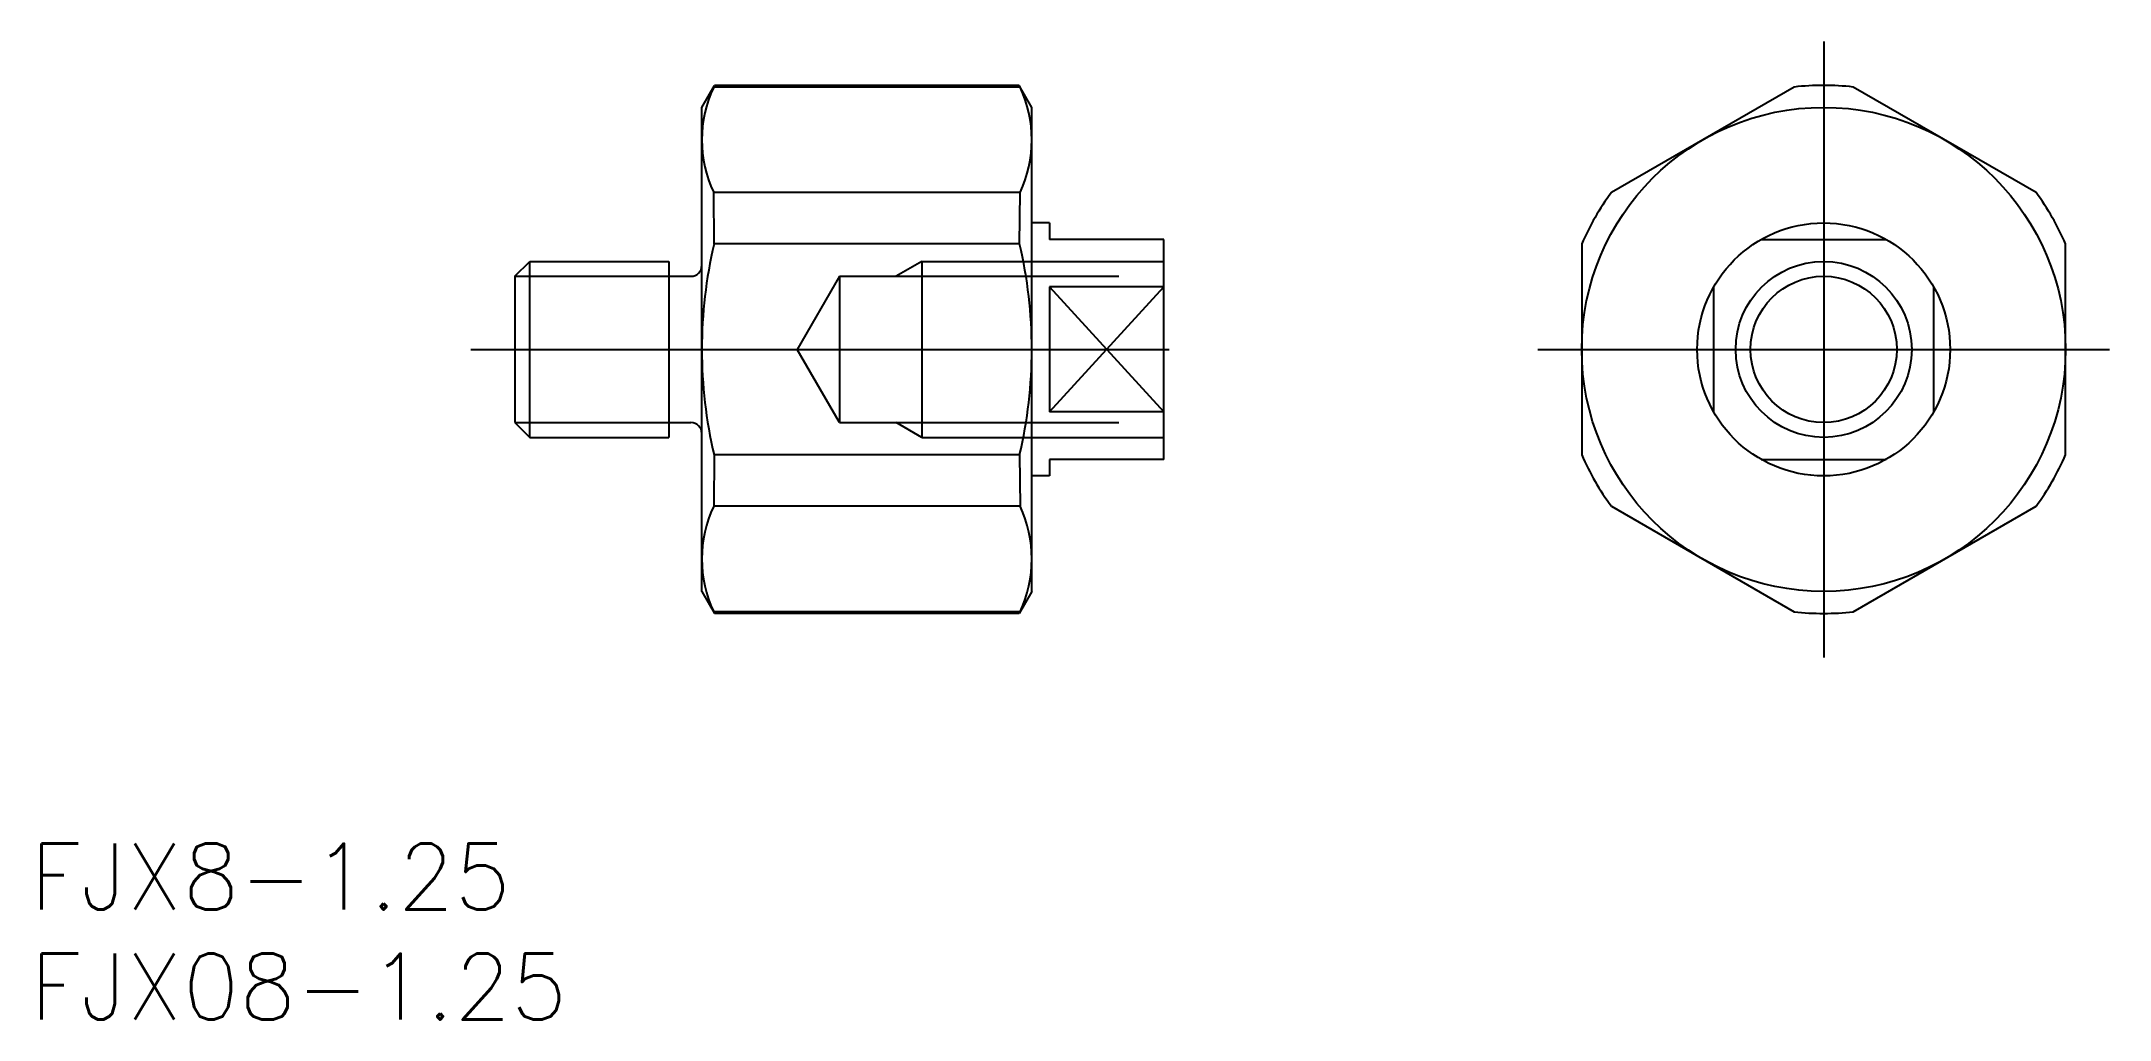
# Model space of a CAD drawing. Extents: x -81 to 13, y -30.5 to 14.
import ezdxf

# ---------------------------------------------------------------- set-up
doc = ezdxf.new("R2010")
doc.units = 0
doc.linetypes.add('CENTER', pattern=[50.8, 31.75, -6.35, 6.35, -6.35])
doc.linetypes.add('DASHED', pattern=[19.05, 12.7, -6.35])
doc.layers.get('0').update_dxf_attribs({"linetype": 'CONTINUOUS'})
doc.layers.add('CENTER', color=1, linetype='CENTER')
doc.styles.get("Standard").update_dxf_attribs({"font": 'txt.shx', "height": 3, "bigfont": 'bigfont.shx'})

msp = doc.modelspace()

# ---------------------------------------------------------------- linework, layer by layer
at = {"color": 7, "linetype": 'CONTINUOUS'}
for p, q in [((-51, 11), (-50.423, 12)), ((-50.463, 11.924), (-50.447, 11.957)), ((-36.537, 11.924), (-50.463, 11.924)), ((-36.577, 12), (-50.423, 12)), ((-36, 11), (-36.577, 12)), ((-36.537, 11.924), (-36.553, 11.957)), ((-51, -11), (-51, 11)), ((-36, -11), (-36, 11)), ((-36.537, 7.128), (-50.463, 7.128)), ((-50.446, 4.796), (-50.463, 7.128)), ((-36.554, 4.796), (-36.537, 7.128)), ((-35.2, 5.75), (-36, 5.75)), ((-35.2, 5.75), (-35.2, 5)), ((-36.554, 4.796), (-50.446, 4.796)), ((-30, 5), (-35.2, 5)), ((-30, -5), (-30, 5)), ((-2.839, 5), (2.839, 5)), ((-59.5, 3.323), (-58.823, 4)), ((-58.823, 4), (-52.5, 4)), ((-58.823, -4), (-58.823, 4)), ((-52.5, 4), (-52.5, -4)), ((-59.5, 3.323), (-59.5, -3.324)), ((-52.5, 3.323), (-51.5, 3.323)), ((-35.2, 2.839), (-35.2, -2.839)), ((-30, 2.839), (-35.2, 2.839)), ((-5, -2.839), (-5, 2.839)), ((5, 2.839), (5, -2.839)), ((-59.5, -3.324), (-58.823, -4)), ((-52.5, -3.324), (-51.5, -3.324)), ((-30, -2.839), (-35.2, -2.839)), ((-58.823, -4), (-52.5, -4)), ((-50.446, -4.796), (-50.463, -7.128)), ((-36.554, -4.796), (-50.446, -4.796)), ((-36.554, -4.796), (-36.537, -7.128)), ((-35.2, -5), (-35.2, -5.75)), ((-30, -5), (-35.2, -5)), ((-2.839, -5), (2.839, -5)), ((-35.2, -5.75), (-36, -5.75)), ((-36.537, -7.128), (-50.463, -7.128)), ((-51, -11), (-50.423, -12)), ((-36, -11), (-36.577, -12)), ((-36.537, -11.924), (-50.463, -11.924)), ((-50.463, -11.924), (-50.447, -11.957)), ((-36.577, -12), (-50.423, -12)), ((-36.537, -11.924), (-36.553, -11.957))]:
    msp.add_line(p, q, dxfattribs=at)
at = {"color": 3, "linetype": 'DASHED'}
for p, q in [((-41, 4), (-42.172, 3.323)), ((-41, 4), (-41, -4)), ((-41, 4), (-30, 4)), ((-44.75, 3.323), (-46.669, 0)), ((-44.75, 3.323), (-30, 3.323)), ((-44.75, 3.323), (-44.75, -3.324)), ((-44.75, -3.324), (-46.669, 0)), ((-44.75, -3.324), (-30, -3.324)), ((-41, -4), (-42.172, -3.324)), ((-41, -4), (-30, -4))]:
    msp.add_line(p, q, dxfattribs=at)
at = {"color": 3, "linetype": 'CONTINUOUS'}
for p, q in [((-59.5, 3.323), (-52.5, 3.323)), ((-35.2, 2.839), (-30, -2.839)), ((-35.2, -2.839), (-30, 2.839)), ((-59.5, -3.324), (-52.5, -3.324))]:
    msp.add_line(p, q, dxfattribs=at)
at = {"color": 7, "linetype": 'CONTINUOUS'}
for points in [[(-1.347, 11.924), (-9.653, 7.128)], [(9.653, 7.128), (1.347, 11.924)], [(-11, 4.796), (-11, -4.796)], [(11, -4.796), (11, 4.796)], [(-9.653, -7.128), (-1.347, -11.924)], [(1.347, -11.924), (9.653, -7.128)]]:
    msp.add_lwpolyline(points, dxfattribs=at)
for radius in [11, 5.75, 3.324]:
    msp.add_circle((0, 0), radius, dxfattribs=at)
at = {"color": 3, "linetype": 'CONTINUOUS'}
msp.add_circle((0, 0), 4, dxfattribs=at)
at = {"color": 7, "linetype": 'CONTINUOUS'}
for centre, radius, start, end in [((-45.377, 9.526), 5.623, 154.75675, 205.24325), ((-41.623, 9.526), 5.623, 334.75675, 25.24325), ((0, 0), 12, 83.55646, 96.44354), ((0, 0), 12, 143.55646, 156.44354), ((0, 0), 12, 23.55646, 36.44354), ((-29.982, 0), 21.018, 166.8099, 193.1901), ((-57.018, 0), 21.018, 346.8099, 13.1901), ((-51.5, 3.824), 0.5, 270, 0), ((-51.5, -3.824), 0.5, 0, 90), ((0, 0), 12, 203.55646, 216.44354), ((0, 0), 12, 323.55646, 336.44354), ((-45.377, -9.526), 5.623, 154.75675, 205.24325), ((-41.623, -9.526), 5.623, 334.75675, 25.24325), ((0, 0), 12, 263.55646, 276.44354)]:
    msp.add_arc(centre, radius, start, end, dxfattribs=at)
at = {"layer": 'CENTER', "color": 1, "linetype": 'CENTER'}
for p, q in [((0, 14), (0, -14)), ((-61.5, 0), (-28, 0)), ((-13, 0), (13, 0))]:
    msp.add_line(p, q, dxfattribs=at)

# ---------------------------------------------------------------- texts
at = {"color": 7, "linetype": 'CONTINUOUS'}
for s, p in [('FJX8-1.25', (-81.542, -25.462)), ('FJX08-1.25', (-81.542, -30.462))]:
    msp.add_text(s, height=3, dxfattribs=at).set_placement(p)

doc.saveas('drawing.dxf')
